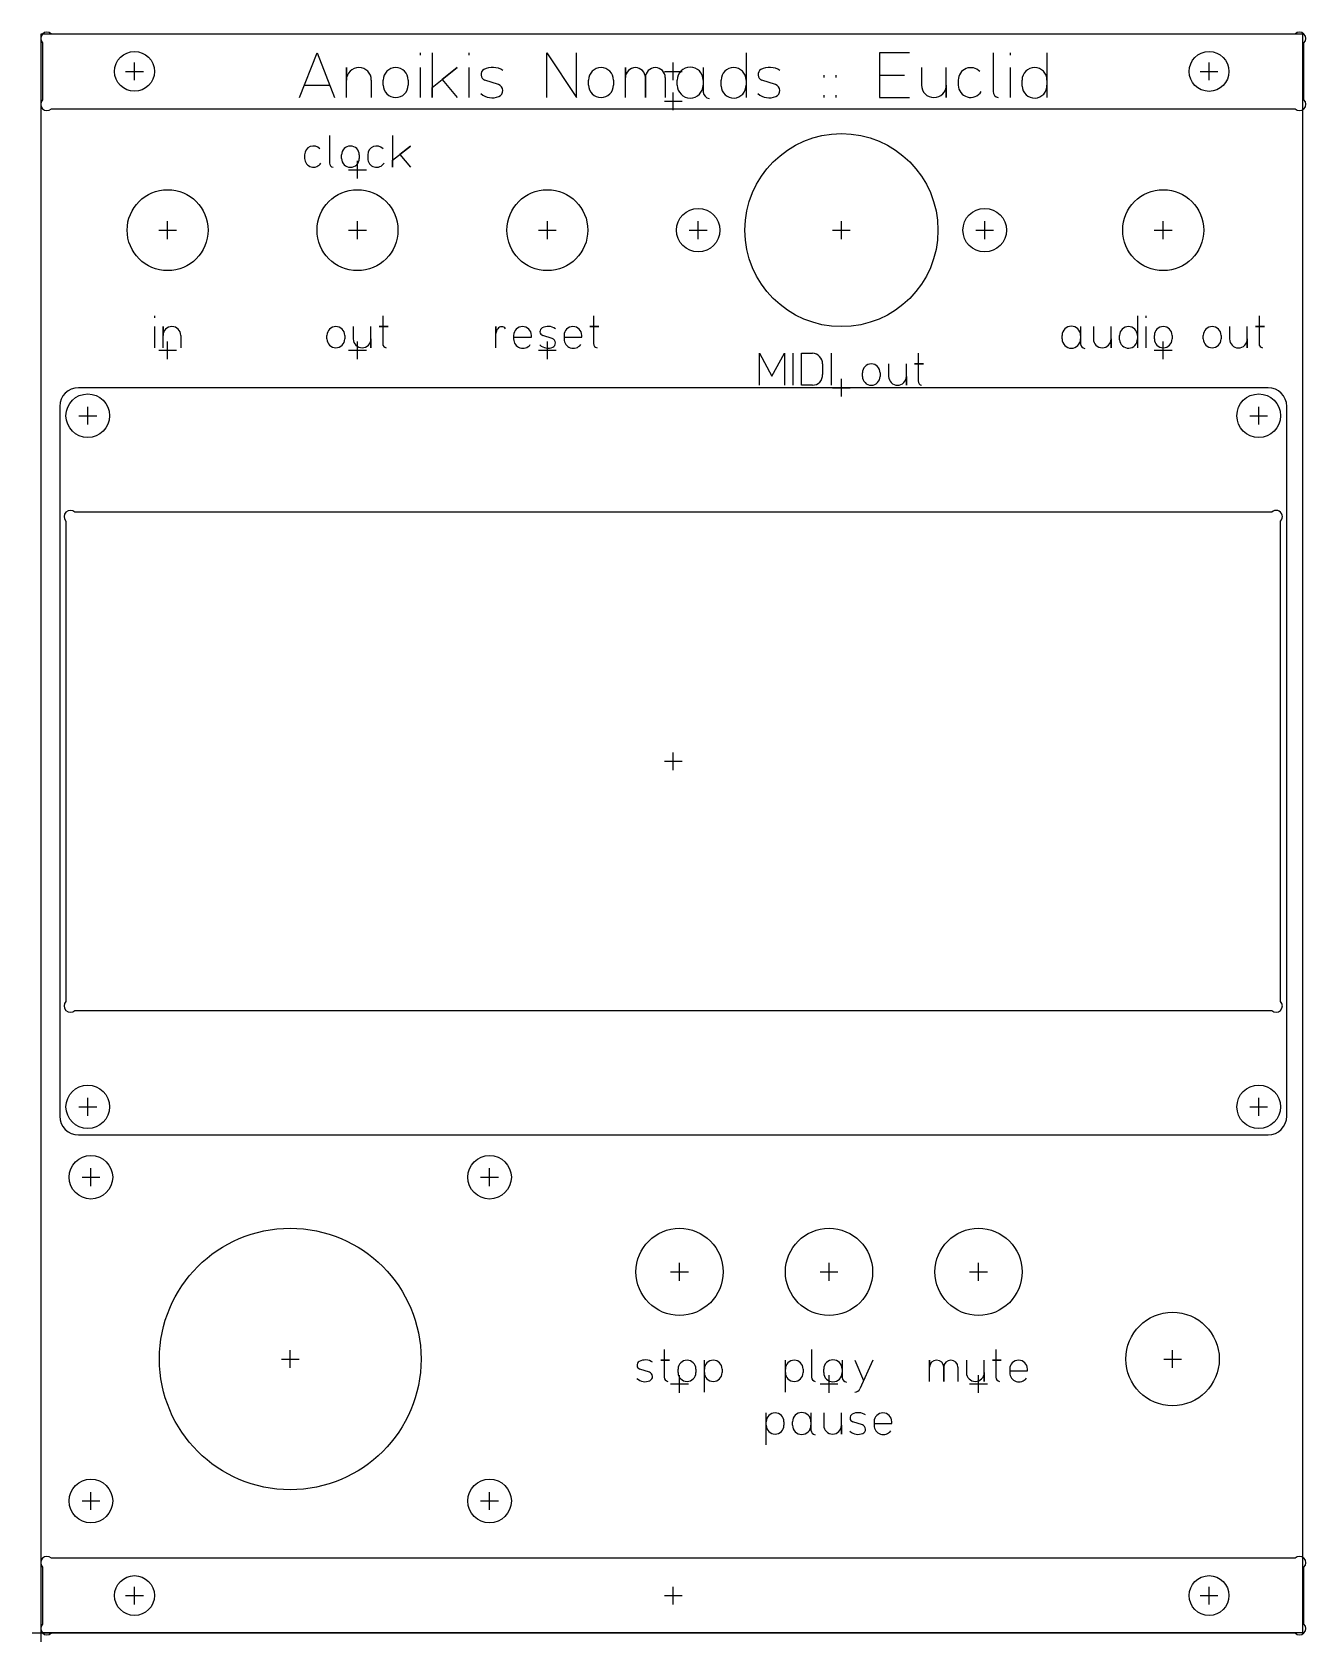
# Model space of a CAD drawing. Header units: millimetres. Extents: x -1 to 102, y -1 to 129.
import ezdxf

# ---------------------------------------------------------------- set-up
doc = ezdxf.new("R2010")
doc.units = ezdxf.units.MM
for name, color, linetype in [('Bezugspunkte', 1, 'CONTINUOUS'), ('Gravur', 7, 'CONTINUOUS'), ('Kontur', 7, 'CONTINUOUS')]:
    doc.layers.add(name, color=color, linetype=linetype)

msp = doc.modelspace()

# ---------------------------------------------------------------- linework, layer by layer
at = {"layer": 'Bezugspunkte', "color": 1, "linetype": 'CONTINUOUS'}
for p, q in [((6.787, 125.395), (8.213, 125.395)), ((7.5, 124.682), (7.5, 126.108)), ((50.037, 125.395), (51.463, 125.395)), ((50.75, 124.682), (50.75, 126.108)), ((93.047, 125.39), (94.473, 125.39)), ((93.76, 124.677), (93.76, 126.103)), ((50.037, 122.995), (51.463, 122.995)), ((50.75, 122.282), (50.75, 123.708)), ((25.4, 116.782), (25.4, 118.208)), ((24.687, 117.495), (26.113, 117.495)), ((9.447, 112.645), (10.873, 112.645)), ((10.16, 111.932), (10.16, 113.358)), ((24.687, 112.645), (26.113, 112.645)), ((25.4, 111.932), (25.4, 113.358)), ((39.927, 112.645), (41.353, 112.645)), ((40.64, 111.932), (40.64, 113.358)), ((52.037, 112.645), (53.463, 112.645)), ((52.75, 111.932), (52.75, 113.358)), ((63.537, 112.645), (64.963, 112.645)), ((64.25, 111.932), (64.25, 113.358)), ((75.037, 112.645), (76.463, 112.645)), ((75.75, 111.932), (75.75, 113.358)), ((89.367, 112.645), (90.793, 112.645)), ((90.08, 111.932), (90.08, 113.358)), ((10.16, 102.282), (10.16, 103.708)), ((25.4, 102.282), (25.4, 103.708)), ((40.64, 102.282), (40.64, 103.708)), ((90.08, 102.282), (90.08, 103.708)), ((9.447, 102.995), (10.873, 102.995)), ((24.687, 102.995), (26.113, 102.995)), ((39.927, 102.995), (41.353, 102.995)), ((89.367, 102.995), (90.793, 102.995)), ((63.537, 99.995), (64.963, 99.995)), ((64.25, 99.282), (64.25, 100.708)), ((3.749, 97.032), (3.749, 98.458)), ((97.749, 97.032), (97.749, 98.458)), ((3.036, 97.745), (4.462, 97.745)), ((97.036, 97.745), (98.462, 97.745)), ((50.036, 69.995), (51.462, 69.995)), ((50.037, 69.995), (51.463, 69.995)), ((50.749, 69.282), (50.749, 70.708)), ((50.75, 69.282), (50.75, 70.708)), ((3.749, 41.532), (3.749, 42.958)), ((97.749, 41.532), (97.749, 42.958)), ((3.036, 42.245), (4.462, 42.245)), ((97.036, 42.245), (98.462, 42.245)), ((3.287, 36.595), (4.713, 36.595)), ((4, 35.882), (4, 37.308)), ((35.287, 36.595), (36.713, 36.595)), ((36, 35.882), (36, 37.308)), ((50.54, 28.995), (51.966, 28.995)), ((51.253, 28.282), (51.253, 29.708)), ((62.54, 28.995), (63.966, 28.995)), ((63.253, 28.282), (63.253, 29.708)), ((74.54, 28.995), (75.966, 28.995)), ((75.253, 28.282), (75.253, 29.708)), ((19.287, 21.995), (20.713, 21.995)), ((20, 21.282), (20, 22.708)), ((90.117, 21.995), (91.543, 21.995)), ((90.83, 21.282), (90.83, 22.708)), ((51.253, 19.282), (51.253, 20.708)), ((63.253, 19.282), (63.253, 20.708)), ((75.253, 19.282), (75.253, 20.708)), ((50.54, 19.995), (51.966, 19.995)), ((62.54, 19.995), (63.966, 19.995)), ((74.54, 19.995), (75.966, 19.995)), ((3.287, 10.595), (4.713, 10.595)), ((4, 9.882), (4, 11.308)), ((35.287, 10.595), (36.713, 10.595)), ((36, 9.882), (36, 11.308)), ((6.787, 3), (8.213, 3)), ((7.5, 2.287), (7.5, 3.713)), ((50.037, 2.995), (51.463, 2.995)), ((50.75, 2.282), (50.75, 3.708)), ((93.047, 3), (94.473, 3)), ((93.76, 2.287), (93.76, 3.713)), ((-0.713, 0), (0.713, 0)), ((0, -0.713), (0, 0.713))]:
    msp.add_line(p, q, dxfattribs=at)
at = {"layer": 'Gravur', "color": 255, "linetype": 'CONTINUOUS'}
for p, q in [((20.75, 123.295), (22.15, 126.895)), ((22.15, 126.895), (23.55, 123.295)), ((30.43, 126.895), (30.43, 126.695)), ((31.39, 126.895), (31.39, 123.295)), ((34.35, 126.895), (34.35, 126.695)), ((40.59, 123.295), (40.59, 126.895)), ((40.59, 126.895), (42.99, 123.295)), ((42.99, 123.295), (42.99, 126.895)), ((56.59, 126.895), (56.59, 124.295)), ((69.71, 126.895), (67.31, 126.895)), ((67.31, 126.895), (67.31, 123.295)), ((76.43, 126.895), (76.43, 123.775)), ((77.79, 126.895), (77.79, 126.695)), ((80.75, 126.895), (80.75, 124.295)), ((24.51, 123.295), (24.51, 125.695)), ((24.51, 125.695), (24.51, 124.695)), ((30.43, 125.695), (30.43, 123.295)), ((31.39, 124.095), (33.39, 125.695)), ((33.39, 125.695), (32.19, 124.735)), ((34.35, 125.695), (34.35, 123.295)), ((46.91, 123.295), (46.91, 125.695)), ((46.91, 125.695), (46.91, 124.895)), ((53.15, 125.695), (53.15, 124.295)), ((70.67, 125.695), (70.67, 124.295)), ((72.67, 123.295), (72.67, 125.695)), ((77.79, 125.695), (77.79, 123.295)), ((21.15, 124.295), (23.15, 124.295)), ((26.51, 124.695), (26.51, 123.295)), ((27.47, 124.295), (27.47, 124.695)), ((29.47, 124.695), (29.47, 124.295)), ((31.39, 123.295), (31.39, 124.095)), ((32.19, 124.735), (33.39, 123.295)), ((36.71, 124.335), (35.63, 124.695)), ((43.95, 124.295), (43.95, 124.695)), ((45.95, 124.695), (45.95, 124.295)), ((48.51, 124.895), (48.51, 123.295)), ((48.51, 123.295), (48.51, 124.895)), ((50.11, 124.895), (50.11, 123.295)), ((51.07, 124.295), (51.07, 124.695)), ((53.15, 124.695), (53.15, 123.735)), ((54.59, 124.215), (54.59, 124.695)), ((56.59, 124.695), (56.59, 123.295)), ((58.95, 124.335), (57.87, 124.695)), ((62.83, 125.095), (62.83, 124.895)), ((63.79, 125.095), (63.79, 124.895)), ((67.31, 125.095), (69.31, 125.095)), ((72.67, 124.295), (72.67, 123.295)), ((73.63, 124.695), (73.63, 124.295)), ((78.75, 124.215), (78.75, 124.695)), ((80.75, 124.695), (80.75, 123.295)), ((62.83, 123.495), (62.83, 123.295)), ((63.79, 123.495), (63.79, 123.295)), ((67.31, 123.295), (69.71, 123.295))]:
    msp.add_line(p, q, dxfattribs=at)
at = {"layer": 'Gravur', "color": 7, "linetype": 'CONTINUOUS'}
for p, q in [((23.15273, 120.257), (23.15273, 118.03573)), ((28.22173, 120.254), (28.22173, 117.691)), ((28.22173, 118.26056), (29.64562, 119.39967)), ((29.64562, 119.39967), (28.79129, 118.7162)), ((21.15873, 118.69172), (21.15873, 118.40694)), ((24.12173, 118.40494), (24.12173, 118.68972)), ((25.54562, 118.68972), (25.54562, 118.40494)), ((26.22873, 118.68872), (26.22873, 118.40394)), ((28.22173, 117.691), (28.22173, 118.26056)), ((28.79129, 118.7162), (29.64562, 117.691)), ((9.10673, 105.758), (9.10673, 105.61561)), ((9.10673, 104.90367), (9.10673, 103.195)), ((9.79073, 103.195), (9.79073, 104.90367)), ((9.79073, 104.90367), (9.79073, 104.19172)), ((25.05973, 104.90267), (25.05973, 103.90594)), ((26.48362, 103.194), (26.48362, 104.90267)), ((27.8502, 104.90267), (27.13826, 104.90267)), ((27.13826, 104.90267), (27.42303, 104.90267)), ((27.42303, 105.757), (27.42303, 104.90267)), ((27.42303, 104.90267), (27.8502, 104.90267)), ((27.42303, 104.90267), (27.42303, 103.53573)), ((36.51173, 103.195), (36.51173, 104.90367)), ((36.51173, 104.90367), (36.51173, 104.33411)), ((44.7702, 104.90367), (44.05826, 104.90367)), ((44.05826, 104.90367), (44.34303, 104.90367)), ((44.34303, 105.758), (44.34303, 104.90367)), ((44.34303, 104.90367), (44.7702, 104.90367)), ((44.34303, 104.90367), (44.34303, 103.53673)), ((83.44558, 104.90367), (83.44558, 103.90694)), ((84.47173, 104.90367), (84.47173, 103.90694)), ((85.89562, 103.195), (85.89562, 104.90367)), ((88.00362, 105.758), (88.00362, 103.90694)), ((88.68773, 105.758), (88.68773, 105.61561)), ((88.68773, 104.90367), (88.68773, 103.195)), ((95.40773, 104.90167), (95.40773, 103.90494)), ((96.83162, 103.193), (96.83162, 104.90167)), ((98.1982, 104.90167), (97.48626, 104.90167)), ((97.48626, 104.90167), (97.77103, 104.90167)), ((97.77103, 105.756), (97.77103, 104.90167)), ((97.77103, 104.90167), (98.1982, 104.90167)), ((97.77103, 104.90167), (97.77103, 103.53473)), ((11.21462, 104.19172), (11.21462, 103.195)), ((22.95173, 103.90694), (22.95173, 104.19172)), ((24.37562, 104.19172), (24.37562, 103.90694)), ((26.48362, 103.90594), (26.48362, 103.194)), ((37.93573, 104.19172), (37.93573, 103.90694)), ((37.93573, 104.04933), (39.35962, 104.04933)), ((39.35962, 104.04933), (39.35962, 104.19172)), ((41.04046, 103.93542), (40.27156, 104.19172)), ((41.97973, 104.19172), (41.97973, 103.90694)), ((41.97973, 104.04933), (43.40362, 104.04933)), ((43.40362, 104.04933), (43.40362, 104.19172)), ((81.96473, 103.90694), (81.96473, 104.19172)), ((83.44558, 104.19172), (83.44558, 103.50826)), ((85.89562, 103.90694), (85.89562, 103.195)), ((86.57973, 103.84999), (86.57973, 104.19172)), ((88.00362, 104.19172), (88.00362, 103.195)), ((89.37173, 103.90694), (89.37173, 104.19172)), ((90.79562, 104.19172), (90.79562, 103.90694)), ((93.30073, 103.90594), (93.30073, 104.19072)), ((94.72462, 104.19072), (94.72462, 103.90594)), ((96.83162, 103.90494), (96.83162, 103.193)), ((57.67273, 100.195), (57.67273, 102.758)), ((57.67273, 102.758), (58.66946, 100.90694)), ((58.66946, 100.90694), (59.66618, 102.758)), ((59.66618, 102.758), (59.66618, 100.195)), ((60.34973, 102.758), (60.34973, 100.195)), ((61.03373, 102.758), (61.91654, 102.758)), ((61.03373, 100.195), (61.03373, 102.758)), ((63.42673, 102.757), (63.42673, 100.194)), ((70.40303, 102.756), (70.40303, 101.90167)), ((62.7424, 101.90367), (62.7424, 101.04933)), ((65.93273, 100.90594), (65.93273, 101.19072)), ((67.35662, 101.19072), (67.35662, 100.90594)), ((68.03973, 101.90167), (68.03973, 100.90494)), ((69.46362, 100.193), (69.46362, 101.90167)), ((69.46362, 100.90494), (69.46362, 100.193)), ((70.8302, 101.90167), (70.11826, 101.90167)), ((70.11826, 101.90167), (70.40303, 101.90167)), ((70.40303, 101.90167), (70.8302, 101.90167)), ((70.40303, 101.90167), (70.40303, 100.53473)), ((61.91654, 100.195), (61.03373, 100.195)), ((50.03003, 22.758), (50.03003, 21.90367)), ((61.85873, 22.757), (61.85873, 20.53573)), ((76.64903, 22.758), (76.64903, 21.90367)), ((48.83346, 20.93542), (48.06456, 21.19172)), ((50.4572, 21.90367), (49.74526, 21.90367)), ((49.74526, 21.90367), (50.03003, 21.90367)), ((50.03003, 21.90367), (50.4572, 21.90367)), ((50.03003, 21.90367), (50.03003, 20.53673)), ((51.14073, 20.90594), (51.14073, 21.19072)), ((52.56462, 21.19072), (52.56462, 20.90594)), ((53.24773, 20.90494), (53.24773, 21.90167)), ((53.24773, 19.33867), (53.24773, 21.18972)), ((54.67162, 21.18972), (54.67162, 20.90494)), ((59.75073, 20.90694), (59.75073, 21.90367)), ((59.75073, 19.34067), (59.75073, 21.19172)), ((61.17462, 21.19172), (61.17462, 20.90694)), ((62.82773, 20.90494), (62.82773, 21.18972)), ((64.30858, 21.90167), (64.30858, 20.90494)), ((64.30858, 21.18972), (64.30858, 20.50626)), ((65.33373, 21.90167), (66.0172, 20.27843)), ((66.75762, 21.90167), (65.73242, 19.59497)), ((71.32373, 20.195), (71.32373, 21.90367)), ((71.32373, 21.90367), (71.32373, 21.33411)), ((72.46284, 21.33411), (72.46284, 20.195)), ((72.46284, 20.195), (72.46284, 21.33411)), ((73.60196, 21.33411), (73.60196, 20.195)), ((74.28573, 21.90367), (74.28573, 20.90694)), ((75.70962, 20.195), (75.70962, 21.90367)), ((75.70962, 20.90694), (75.70962, 20.195)), ((77.0762, 21.90367), (76.36426, 21.90367)), ((76.36426, 21.90367), (76.64903, 21.90367)), ((76.64903, 21.90367), (77.0762, 21.90367)), ((76.64903, 21.90367), (76.64903, 20.53673)), ((77.75873, 21.19072), (77.75873, 20.90594)), ((77.75873, 21.04833), (79.18262, 21.04833)), ((79.18262, 21.04833), (79.18262, 21.19072)), ((58.21373, 16.67394), (58.21373, 17.67067)), ((58.21373, 15.10767), (58.21373, 16.95872)), ((59.63762, 16.95872), (59.63762, 16.67394)), ((60.32173, 16.67394), (60.32173, 16.95872)), ((61.80258, 17.67067), (61.80258, 16.67394)), ((61.80258, 16.95872), (61.80258, 16.27526)), ((62.82873, 17.67167), (62.82873, 16.67494)), ((64.25262, 15.963), (64.25262, 17.67167)), ((65.93246, 16.70342), (65.16356, 16.95972)), ((66.87173, 16.95972), (66.87173, 16.67494)), ((66.87173, 16.81733), (68.29562, 16.81733)), ((68.29562, 16.81733), (68.29562, 16.95972)), ((64.25262, 16.67494), (64.25262, 15.963))]:
    msp.add_line(p, q, dxfattribs=at)
at = {"layer": 'Gravur', "color": 255, "linetype": 'CONTINUOUS'}
for centre, radius, start, end in [((25.51, 124.695), 1, 0, 180), ((28.47, 124.695), 1, 0, 180), ((35.77408, 125.13253), 0.46064, 119.10762, 251.77304), ((36.24718, 124.30138), 1.41699, 54.50145, 119.47297), ((44.95, 124.695), 1, 0, 180), ((47.71, 124.895), 0.8, 0, 180), ((49.31, 124.895), 0.8, 0, 180), ((52.11, 124.695), 1.04, 0, 180), ((55.59, 124.695), 1, 0, 180), ((58.01408, 125.13253), 0.46064, 119.10762, 251.77304), ((58.48718, 124.30138), 1.41699, 54.50145, 119.47297), ((74.6217, 124.70187), 0.99173, 42.74595, 180.39666), ((79.75, 124.695), 1, 0, 180), ((28.47, 124.295), 1, -180, 0), ((36.54994, 123.8475), 0.51311, 292.94873, 431.82316), ((44.95, 124.295), 1, -180, 0), ((52.11, 124.295), 1.04, -180, 0), ((55.59, 124.255), 1.0008, -177.70939, 2.29061), ((58.78994, 123.8475), 0.51311, 292.94873, 431.82316), ((71.67, 124.295), 1, 180, 360), ((74.62371, 124.29583), 0.99371, 180.04758, 328.39092), ((79.75, 124.255), 1.0008, -177.70939, 2.29061), ((36.21847, 124.62579), 1.35905, 228.05192, 293.02344), ((53.72994, 123.78879), 0.58243, 185.29897, 260.11981), ((58.45847, 124.62579), 1.35905, 228.05192, 293.02344), ((76.91784, 123.77487), 0.48784, 179.98432, 259.62682)]:
    msp.add_arc(centre, radius, start, end, dxfattribs=at)
at = {"layer": 'Gravur', "color": 7, "linetype": 'CONTINUOUS'}
for centre, radius, start, end in [((21.86477, 118.69661), 0.70606, 42.74595, 180.39666), ((24.83368, 118.68972), 0.71194, 0, 180), ((26.93477, 118.69361), 0.70606, 42.74595, 180.39666), ((21.8662, 118.40753), 0.70747, 180.04758, 328.39092), ((23.50005, 118.03564), 0.34731, 179.98432, 259.62682), ((24.83368, 118.40494), 0.71194, -180, 0), ((26.9362, 118.40453), 0.70747, 180.04758, 328.39092), ((10.50268, 104.19172), 0.71194, 0, 180), ((23.66368, 104.19172), 0.71194, 0, 180), ((37.14104, 104.33413), 0.62931, 140.69073, 180.00162), ((36.96738, 104.47527), 0.40553, 39.42406, 140.57594), ((38.64768, 104.19172), 0.71194, 0, 180), ((40.37413, 104.50322), 0.32795, 119.10762, 251.77304), ((40.71095, 103.91149), 1.00882, 54.50145, 119.47297), ((42.69168, 104.19172), 0.71194, 0, 180), ((82.70516, 104.19172), 0.74042, 0, 180), ((87.29168, 104.19172), 0.71194, 0, 180), ((90.08368, 104.19172), 0.71194, 0, 180), ((94.01268, 104.19072), 0.71194, 0, 180), ((23.66368, 103.90694), 0.71194, -180, 0), ((25.77168, 103.90594), 0.71194, 180, 360), ((27.77035, 103.53564), 0.34731, 179.98432, 259.62682), ((38.68231, 103.90635), 0.74658, 179.95424, 322.44599), ((40.69051, 104.14245), 0.96757, 228.05192, 293.02344), ((40.9265, 103.58835), 0.3653, 292.94873, 431.82316), ((42.72631, 103.90635), 0.74658, 179.95424, 322.44599), ((44.69035, 103.53664), 0.34731, 179.98432, 259.62682), ((82.70516, 103.90694), 0.74042, -180, 0), ((83.85846, 103.54655), 0.41466, 185.29897, 260.11981), ((85.18368, 103.90694), 0.71194, 180, 360), ((87.29168, 103.87847), 0.71251, -177.70939, 2.29061), ((90.08368, 103.90694), 0.71194, -180, 0), ((94.01268, 103.90594), 0.71194, -180, 0), ((96.11968, 103.90494), 0.71194, 180, 360), ((98.11835, 103.53464), 0.34731, 179.98432, 259.62682), ((61.88338, 101.89961), 0.85903, 0.27068, 87.78728), ((61.91797, 101.01995), 0.82495, -90.09907, 2.04111), ((66.64468, 101.19072), 0.71194, 0, 180), ((66.64468, 100.90594), 0.71194, -180, 0), ((68.75168, 100.90494), 0.71194, 180, 360), ((70.75035, 100.53464), 0.34731, 179.98432, 259.62682), ((48.16713, 21.50322), 0.32795, 119.10762, 251.77304), ((48.50395, 20.91149), 1.00882, 54.50145, 119.47297), ((48.7195, 20.58835), 0.3653, 292.94873, 431.82316), ((51.85268, 21.19072), 0.71194, 0, 180), ((51.85268, 20.90594), 0.71194, -180, 0), ((53.95968, 21.18972), 0.71194, 0, 180), ((53.95968, 20.90494), 0.71194, -180, 0), ((60.46268, 21.19172), 0.71194, 0, 180), ((60.46268, 20.90694), 0.71194, -180, 0), ((63.56816, 21.18972), 0.74042, 0, 180), ((63.56816, 20.90494), 0.74042, -180, 0), ((71.89329, 21.33411), 0.56956, 0, 180), ((73.0324, 21.33411), 0.56956, 0, 180), ((74.99768, 20.90694), 0.71194, 180, 360), ((78.50531, 20.90535), 0.74658, 179.95424, 322.44599), ((78.47068, 21.19072), 0.71194, 0, 180), ((48.48351, 21.14245), 0.96757, 228.05192, 293.02344), ((50.37735, 20.53664), 0.34731, 179.98432, 259.62682), ((62.20605, 20.53564), 0.34731, 179.98432, 259.62682), ((64.72146, 20.54455), 0.41466, 185.29897, 260.11981), ((65.3381, 19.77011), 0.43146, 269.41954, 336.05092), ((76.99635, 20.53664), 0.34731, 179.98432, 259.62682), ((58.92568, 16.95872), 0.71194, 0, 180), ((61.06216, 16.95872), 0.74042, 0, 180), ((65.26613, 17.27122), 0.32795, 119.10762, 251.77304), ((65.60295, 16.67949), 1.00882, 54.50145, 119.47297), ((67.58368, 16.95972), 0.71194, 0, 180), ((58.92568, 16.67394), 0.71194, -180, 0), ((61.06216, 16.67394), 0.74042, -180, 0), ((62.21546, 16.31355), 0.41466, 185.29897, 260.11981), ((63.54068, 16.67494), 0.71194, 180, 360), ((65.58251, 16.91045), 0.96757, 228.05192, 293.02344), ((65.8185, 16.35635), 0.3653, 292.94873, 431.82316), ((67.61831, 16.67435), 0.74658, 179.95424, 322.44599)]:
    msp.add_arc(centre, radius, start, end, dxfattribs=at)
at = {"layer": 'Kontur', "color": 7, "linetype": 'CONTINUOUS'}
for p, q in [((0, 0), (0, 128.4)), ((0, 128.4), (101.26, 128.4)), ((100.67289, 128.395), (0.82711, 128.395)), ((101.26, 128.4), (101.26, 0)), ((0.12, 127.68789), (0.12, 123.10211)), ((101.38, 123.10211), (101.38, 127.68789)), ((0.82711, 122.395), (100.67289, 122.395)), ((98.5, 99.995), (3, 99.995)), ((1.5, 98.495), (1.5, 41.495)), ((100, 41.495), (100, 98.495)), ((1.999, 89.28789), (1.999, 50.70211)), ((98.79189, 89.995), (2.70611, 89.995)), ((99.499, 50.70211), (99.499, 89.28789)), ((2.70611, 49.995), (98.79189, 49.995)), ((3, 39.995), (98.5, 39.995)), ((0.12, 5.28789), (0.12, 0.70211)), ((100.67289, 5.995), (0.82711, 5.995)), ((101.38, 0.70211), (101.38, 5.28789)), ((101.26, 0), (0, 0)), ((0.82711, -0.005), (100.67289, -0.005))]:
    msp.add_line(p, q, dxfattribs=at)
for centre, radius in [((7.5, 125.395), 1.6), ((93.76, 125.39), 1.6), ((64.25, 112.645), 7.75), ((10.16, 112.645), 3.25), ((25.4, 112.645), 3.25), ((40.64, 112.645), 3.25), ((90.08, 112.645), 3.25), ((52.75, 112.645), 1.75), ((75.75, 112.645), 1.75), ((3.749, 97.745), 1.75), ((97.749, 97.745), 1.75), ((3.749, 42.245), 1.75), ((97.749, 42.245), 1.75), ((4, 36.595), 1.75), ((36, 36.595), 1.75), ((20, 21.995), 10.5), ((51.253, 28.995), 3.5), ((63.253, 28.995), 3.5), ((75.253, 28.995), 3.5), ((90.83, 21.995), 3.75), ((4, 10.595), 1.75), ((36, 10.595), 1.75), ((7.5, 3), 1.6), ((93.76, 3), 1.6)]:
    msp.add_circle(centre, radius, dxfattribs=at)
for centre, radius, start, end in [((0.47355, 128.04145), 0.5, 45, 224.99999), ((101.02645, 128.04145), 0.5, 315, 494.99999), ((0.47355, 122.74855), 0.5, 135, 314.99999), ((101.02645, 122.74855), 0.5, 225, 404.99999), ((3, 98.495), 1.5, 90, 180), ((98.5, 98.495), 1.5, 0, 90), ((2.35255, 89.64145), 0.5, 45, 225), ((99.14545, 89.64145), 0.5, 315, 495), ((2.35255, 50.34855), 0.5, 135, 315), ((99.14545, 50.34855), 0.5, 225, 405), ((3, 41.495), 1.5, 180, 270), ((98.5, 41.495), 1.5, 270, 360), ((0.47355, 5.64145), 0.5, 45, 224.99999), ((101.02645, 5.64145), 0.5, 315, 494.99999), ((0.47355, 0.34855), 0.5, 135, 314.99999), ((101.02645, 0.34855), 0.5, 225, 404.99999)]:
    msp.add_arc(centre, radius, start, end, dxfattribs=at)

doc.saveas('drawing.dxf')
